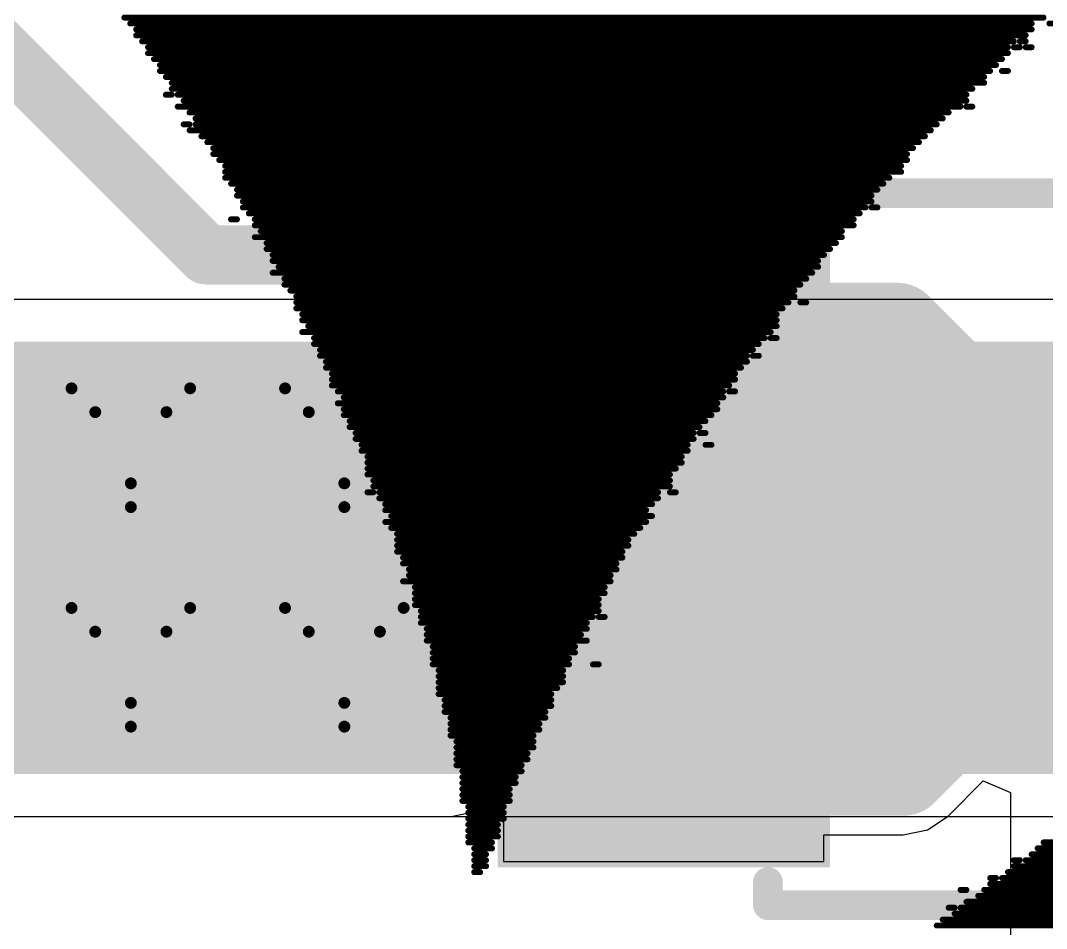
# Model space of a CAD drawing. Header units: millimetres. Extents: x -6 to 194, y -120 to 229.
# Drawn here: x 41.92 to 46.314, y 13.259 to 17.145 of the extents above; entities that cross this region are included whole.
import ezdxf

# ---------------------------------------------------------------- set-up
doc = ezdxf.new("R2010")
doc.units = ezdxf.units.MM
for name, color, linetype in [('BottomLayer', 5, 'Continuous'), ('BottomOverlay', 54, 'Continuous'), ('BottomSolder', 6, 'Continuous'), ('DrillDrawing', 1, 'Continuous'), ('TopLayer', 1, 'Continuous'), ('TopOverlay', 2, 'Continuous'), ('TopPaste', 8, 'Continuous'), ('TopSolder', 216, 'Continuous'), ('ViaHoleLayer', 16, 'Continuous')]:
    doc.layers.add(name, color=color, linetype=linetype)

# ---------------------------------------------------------------- blocks, each defined once
blk = doc.blocks.new('SOT_23_6_9')
at = {"layer": 'TopLayer'}
for points in [[(-1.92, 1.26), (-0.7, 1.26), (-0.7, 0.64), (-1.92, 0.64)], [(0.7, 1.26), (1.92, 1.26), (1.92, 0.64), (0.7, 0.64)], [(-1.92, 0.31), (-0.7, 0.31), (-0.7, -0.31), (-1.92, -0.31)], [(0.7, 0.31), (1.92, 0.31), (1.92, -0.31), (0.7, -0.31)], [(-1.92, -0.64), (-0.7, -0.64), (-0.7, -1.26), (-1.92, -1.26)], [(0.7, -0.64), (1.92, -0.64), (1.92, -1.26), (0.7, -1.26)]]:
    blk.add_hatch(color=1, dxfattribs=at).paths.add_polyline_path(points)
at = {"layer": 'TopPaste'}
for points in [[(-1.92, 1.26), (-0.7, 1.26), (-0.7, 0.64), (-1.92, 0.64)], [(0.7, 1.26), (1.92, 1.26), (1.92, 0.64), (0.7, 0.64)], [(-1.92, 0.31), (-0.7, 0.31), (-0.7, -0.31), (-1.92, -0.31)], [(0.7, 0.31), (1.92, 0.31), (1.92, -0.31), (0.7, -0.31)], [(-1.92, -0.64), (-0.7, -0.64), (-0.7, -1.26), (-1.92, -1.26)], [(0.7, -0.64), (1.92, -0.64), (1.92, -1.26), (0.7, -1.26)]]:
    blk.add_hatch(color=8, dxfattribs=at).paths.add_polyline_path(points)
at = {"layer": 'TopSolder'}
for points in [[(-2.0216, 1.3616), (-0.5984, 1.3616), (-0.5984, 0.5384), (-2.0216, 0.5384)], [(0.5984, 1.3616), (2.0216, 1.3616), (2.0216, 0.5384), (0.5984, 0.5384)], [(-2.0216, 0.4116), (-0.5984, 0.4116), (-0.5984, -0.4116), (-2.0216, -0.4116)], [(0.5984, 0.4116), (2.0216, 0.4116), (2.0216, -0.4116), (0.5984, -0.4116)], [(-2.0216, -0.5384), (-0.5984, -0.5384), (-0.5984, -1.3616), (-2.0216, -1.3616)], [(0.5984, -0.5384), (2.0216, -0.5384), (2.0216, -1.3616), (0.5984, -1.3616)]]:
    blk.add_hatch(color=216, dxfattribs=at).paths.add_polyline_path(points)
at = {"layer": 'TopOverlay', "const_width": 0.127}
for points in [[(0.8636, 1.524), (-0.889, 1.524)], [(-0.889, 1.524), (-0.889, 1.424)], [(0.8636, 1.524), (0.8636, 1.424)], [(-2.0574, 0.9652), (-2.1844, 1.0922)], [(-2.1844, 1.0922), (-2.1844, 0.8382)], [(-2.0574, 0.9652), (-2.1844, 0.8382)], [(-0.889, -1.424), (-0.889, -1.524)], [(0.8636, -1.424), (0.8636, -1.524)], [(0.8636, -1.524), (-0.889, -1.524)]]:
    blk.add_lwpolyline(points, dxfattribs=at)
at = {"layer": 'TopOverlay', "const_width": 0.0635}
for points in [[(-0.9207, 1.524, 1), (-0.8572, 1.524, 1)], [(-0.9207, 1.524, 1), (-0.8572, 1.524, 1)], [(0.8318, 1.524, 1), (0.8953, 1.524, 1)], [(0.8318, 1.524, 1), (0.8953, 1.524, 1)], [(-0.9207, 1.424, 1), (-0.8572, 1.424, 1)], [(0.8318, 1.424, 1), (0.8953, 1.424, 1)], [(-2.2161, 1.0922, 1), (-2.1526, 1.0922, 1)], [(-2.2161, 1.0922, 1), (-2.1526, 1.0922, 1)], [(-2.0892, 0.9652, 1), (-2.0257, 0.9652, 1)], [(-2.0892, 0.9652, 1), (-2.0257, 0.9652, 1)], [(-2.2161, 0.8382, 1), (-2.1526, 0.8382, 1)], [(-2.2161, 0.8382, 1), (-2.1526, 0.8382, 1)], [(-0.9207, -1.424, 1), (-0.8572, -1.424, 1)], [(0.8318, -1.424, 1), (0.8953, -1.424, 1)], [(-0.9207, -1.524, 1), (-0.8572, -1.524, 1)], [(-0.9207, -1.524, 1), (-0.8572, -1.524, 1)], [(0.8318, -1.524, 1), (0.8953, -1.524, 1)], [(0.8318, -1.524, 1), (0.8953, -1.524, 1)]]:
    blk.add_lwpolyline(points, format="xyb", close=True, dxfattribs=at)

msp = doc.modelspace()

# ---------------------------------------------------------------- hatches: boundary and pattern name
at = {"layer": 'BottomLayer'}
msp.add_hatch(color=5, dxfattribs=at).paths.add_polyline_path([(13.9673, 13.9192), (50.1142, 13.9192), (50.1142, 15.7695), (13.9673, 15.7695)])
h = msp.add_hatch(color=5, dxfattribs=at)
edge = h.paths.add_edge_path()
edge.add_arc((42.3926, 15.3162), 0.3, 0, 360)
h = msp.add_hatch(color=5, dxfattribs=at)
edge = h.paths.add_edge_path()
edge.add_arc((43.307, 15.3162), 0.3, 0, 360)
h = msp.add_hatch(color=5, dxfattribs=at)
edge = h.paths.add_edge_path()
edge.add_arc((42.3926, 14.3764), 0.3, 0, 360)
h = msp.add_hatch(color=5, dxfattribs=at)
edge = h.paths.add_edge_path()
edge.add_arc((43.307, 14.3764), 0.3, 0, 360)
at = {"layer": 'BottomSolder'}
h = msp.add_hatch(color=6, dxfattribs=at)
edge = h.paths.add_edge_path()
edge.add_arc((42.3926, 15.3162), 0.4016, 0, 360)
h = msp.add_hatch(color=6, dxfattribs=at)
edge = h.paths.add_edge_path()
edge.add_arc((43.307, 15.3162), 0.4016, 0, 360)
h = msp.add_hatch(color=6, dxfattribs=at)
edge = h.paths.add_edge_path()
edge.add_arc((42.3926, 14.3764), 0.4016, 0, 360)
h = msp.add_hatch(color=6, dxfattribs=at)
edge = h.paths.add_edge_path()
edge.add_arc((43.307, 14.3764), 0.4016, 0, 360)
at = {"layer": 'TopLayer'}
for points in [[(44.0648, 15.674), (45.2848, 15.674), (45.2848, 16.294), (44.0648, 16.294)], [(39.0265, 13.9192), (43.7642, 13.9192), (43.7642, 15.7695), (39.0265, 15.7695)], [(41.8338, 14.5716), (45.2848, 14.5716), (45.2848, 15.1916), (41.8338, 15.1916)]]:
    msp.add_hatch(color=1, dxfattribs=at).paths.add_polyline_path(points)
h = msp.add_hatch(color=1, dxfattribs=at)
edge = h.paths.add_edge_path()
edge.add_arc((42.3926, 15.3162), 0.3, 0, 360)
h = msp.add_hatch(color=1, dxfattribs=at)
edge = h.paths.add_edge_path()
edge.add_arc((43.307, 15.3162), 0.3, 0, 360)
h = msp.add_hatch(color=1, dxfattribs=at)
edge = h.paths.add_edge_path()
edge.add_arc((42.3926, 14.3764), 0.3, 0, 360)
h = msp.add_hatch(color=1, dxfattribs=at)
edge = h.paths.add_edge_path()
edge.add_arc((43.307, 14.3764), 0.3, 0, 360)
at = {"layer": 'TopSolder'}
h = msp.add_hatch(color=216, dxfattribs=at)
edge = h.paths.add_edge_path()
edge.add_arc((42.3926, 15.3162), 0.4016, 0, 360)
h = msp.add_hatch(color=216, dxfattribs=at)
edge = h.paths.add_edge_path()
edge.add_arc((43.307, 15.3162), 0.4016, 0, 360)
h = msp.add_hatch(color=216, dxfattribs=at)
edge = h.paths.add_edge_path()
edge.add_arc((42.3926, 14.3764), 0.4016, 0, 360)
h = msp.add_hatch(color=216, dxfattribs=at)
edge = h.paths.add_edge_path()
edge.add_arc((43.307, 14.3764), 0.4016, 0, 360)
at = {"layer": 'ViaHoleLayer'}
h = msp.add_hatch(color=16, dxfattribs=at)
edge = h.paths.add_edge_path()
edge.add_arc((42.3926, 15.3162), 0.15, 0, 360)
h = msp.add_hatch(color=16, dxfattribs=at)
edge = h.paths.add_edge_path()
edge.add_arc((43.307, 15.3162), 0.15, 0, 360)
h = msp.add_hatch(color=16, dxfattribs=at)
edge = h.paths.add_edge_path()
edge.add_arc((42.3926, 14.3764), 0.15, 0, 360)
h = msp.add_hatch(color=16, dxfattribs=at)
edge = h.paths.add_edge_path()
edge.add_arc((43.307, 14.3764), 0.15, 0, 360)

# ---------------------------------------------------------------- linework, layer by layer
at = {"layer": 'BottomLayer'}
for p, q in [((50.1142, 15.9507), (32.3001, 15.9507)), ((16.7838, 13.7379), (50.1142, 13.7379))]:
    msp.add_line(p, q, dxfattribs=at)
at = {"layer": 'BottomOverlay', "const_width": 0.0254}
for points in [[(42.3645, 17.1574), (46.3015, 17.1574)], [(42.3899, 17.132), (46.2507, 17.132)], [(46.3269, 17.132), (46.3523, 17.132)], [(42.4153, 17.1066), (46.2507, 17.1066)], [(42.4153, 17.0812), (46.2253, 17.0812)], [(42.4407, 17.0558), (46.1745, 17.0558)], [(46.1999, 17.0558), (46.2253, 17.0558)], [(42.4661, 17.0304), (46.1491, 17.0304)], [(42.4661, 17.005), (46.1491, 17.005)], [(46.1745, 17.0304), (46.1999, 17.0304)], [(46.2253, 17.0304), (46.2507, 17.0304)], [(42.4915, 16.9796), (46.1237, 16.9796)], [(42.5169, 16.9542), (46.0983, 16.9542)], [(42.5169, 16.9288), (46.0729, 16.9288)], [(46.1237, 16.9288), (46.1491, 16.9288)], [(42.5423, 16.9034), (46.0475, 16.9034)], [(42.5677, 16.878), (46.0475, 16.878)], [(42.5423, 16.8272), (42.5677, 16.8272)], [(42.5677, 16.8526), (45.9967, 16.8526)], [(42.5931, 16.8272), (45.9713, 16.8272)], [(42.5931, 16.7764), (45.9459, 16.7764)], [(42.6185, 16.8018), (45.9713, 16.8018)], [(45.9713, 16.7764), (45.9967, 16.7764)], [(42.6439, 16.751), (45.8951, 16.751)], [(42.6185, 16.7002), (42.6439, 16.7002)], [(42.6693, 16.7256), (45.8697, 16.7256)], [(42.6693, 16.7002), (45.8443, 16.7002)], [(42.6439, 16.6748), (45.8189, 16.6748)], [(42.6947, 16.6494), (45.7935, 16.6494)], [(42.7201, 16.624), (45.7681, 16.624)], [(42.7455, 16.5986), (45.7427, 16.5986)], [(42.7455, 16.5732), (45.7173, 16.5732)], [(42.7709, 16.5478), (45.7173, 16.5478)], [(42.7963, 16.5224), (45.6919, 16.5224)], [(42.7963, 16.497), (45.6919, 16.497)], [(42.7963, 16.4716), (45.6411, 16.4716)], [(42.8217, 16.4462), (45.6157, 16.4462)], [(42.8471, 16.4208), (45.5903, 16.4208)], [(42.8471, 16.3954), (45.5649, 16.3954)], [(42.8725, 16.37), (45.5649, 16.37)], [(42.8725, 16.3446), (45.5395, 16.3446)], [(45.5649, 16.3446), (45.5903, 16.3446)], [(42.8217, 16.2938), (42.8471, 16.2938)], [(42.8979, 16.3192), (45.5141, 16.3192)], [(42.9233, 16.2938), (45.4887, 16.2938)], [(42.9233, 16.2684), (45.4887, 16.2684)], [(42.9233, 16.2176), (45.4379, 16.2176)], [(42.9487, 16.243), (45.4379, 16.243)], [(42.9741, 16.1922), (45.4125, 16.1922)], [(42.9741, 16.1668), (45.3871, 16.1668)], [(42.9995, 16.1414), (45.3617, 16.1414)], [(42.9995, 16.116), (45.3363, 16.116)], [(43.0249, 16.0906), (45.3363, 16.0906)], [(42.9995, 16.0652), (45.3109, 16.0652)], [(43.0503, 16.0398), (45.2855, 16.0398)], [(43.0503, 16.0144), (45.2601, 16.0144)], [(43.0757, 15.989), (45.2347, 15.989)], [(43.1011, 15.9636), (45.2347, 15.9636)], [(43.1011, 15.9382), (45.2093, 15.9382)], [(43.1011, 15.9128), (45.1839, 15.9128)], [(45.2601, 15.9382), (45.2855, 15.9382)], [(43.1265, 15.8874), (45.1585, 15.8874)], [(43.1265, 15.862), (45.1585, 15.862)], [(43.1265, 15.8112), (45.1331, 15.8112)], [(43.1519, 15.8366), (45.1585, 15.8366)], [(43.1773, 15.7858), (45.1077, 15.7858)], [(45.1331, 15.7858), (45.1585, 15.7858)], [(43.1773, 15.7604), (45.0823, 15.7604)], [(43.2027, 15.735), (45.0569, 15.735)], [(43.2027, 15.7096), (45.0315, 15.7096)], [(43.2281, 15.6842), (45.0315, 15.6842)], [(45.0569, 15.7096), (45.0823, 15.7096)], [(43.2281, 15.6588), (45.0061, 15.6588)], [(43.2535, 15.6334), (44.9807, 15.6334)], [(43.2535, 15.608), (44.9807, 15.608)], [(43.2535, 15.5826), (44.9553, 15.5826)], [(43.2789, 15.5572), (44.9299, 15.5572)], [(44.9553, 15.5572), (44.9807, 15.5572)], [(43.2789, 15.5064), (44.9045, 15.5064)], [(43.3043, 15.5318), (44.9299, 15.5318)], [(43.3043, 15.481), (44.9045, 15.481)], [(43.3043, 15.4556), (44.8791, 15.4556)], [(43.3297, 15.4302), (44.8537, 15.4302)], [(43.3297, 15.4048), (44.8283, 15.4048)], [(43.3551, 15.3794), (44.8029, 15.3794)], [(44.8283, 15.3794), (44.8537, 15.3794)], [(43.3551, 15.354), (44.8029, 15.354)], [(43.3805, 15.3286), (44.7775, 15.3286)], [(44.8537, 15.3286), (44.8791, 15.3286)], [(43.3805, 15.3032), (44.7775, 15.3032)], [(43.4059, 15.2778), (44.7521, 15.2778)], [(43.4059, 15.2524), (44.7521, 15.2524)], [(43.4059, 15.227), (44.7267, 15.227)], [(43.4059, 15.2016), (44.7013, 15.2016)], [(43.4313, 15.1762), (44.7013, 15.1762)], [(43.4313, 15.1508), (44.7013, 15.1508)], [(43.4059, 15.1254), (43.4313, 15.1254)], [(43.4567, 15.1254), (44.6505, 15.1254)], [(44.7013, 15.1254), (44.7267, 15.1254)], [(43.4567, 15.1), (44.6505, 15.1)], [(43.4821, 15.0746), (44.6251, 15.0746)], [(43.4821, 15.0492), (44.5997, 15.0492)], [(43.5075, 15.0238), (44.6251, 15.0238)], [(43.4821, 14.9984), (44.5997, 14.9984)], [(43.5075, 14.973), (44.5743, 14.973)], [(43.5329, 14.9476), (44.5489, 14.9476)], [(43.5329, 14.9222), (44.5235, 14.9222)], [(43.5329, 14.8968), (44.5235, 14.8968)], [(43.5329, 14.8714), (44.4981, 14.8714)], [(43.5583, 14.846), (44.4981, 14.846)], [(43.5583, 14.8206), (44.4727, 14.8206)], [(43.5837, 14.7952), (44.4727, 14.7952)], [(43.5837, 14.7698), (44.4473, 14.7698)], [(43.5583, 14.7444), (44.4473, 14.7444)], [(43.6091, 14.719), (44.4219, 14.719)], [(43.6091, 14.6936), (44.4219, 14.6936)], [(43.6091, 14.6682), (44.3965, 14.6682)], [(43.6091, 14.6428), (44.3965, 14.6428)], [(43.6345, 14.6174), (44.3965, 14.6174)], [(43.6345, 14.592), (44.3711, 14.592)], [(44.3965, 14.592), (44.4219, 14.592)], [(43.6345, 14.5666), (44.3457, 14.5666)], [(43.6599, 14.5412), (44.3457, 14.5412)], [(43.6599, 14.5158), (44.3203, 14.5158)], [(43.6599, 14.4904), (44.3457, 14.4904)], [(43.6853, 14.465), (44.2949, 14.465)], [(43.6853, 14.4396), (44.2949, 14.4396)], [(43.6853, 14.4142), (44.2695, 14.4142)], [(43.6853, 14.3888), (44.2695, 14.3888)], [(43.7107, 14.3634), (44.2441, 14.3634)], [(44.3711, 14.3888), (44.3965, 14.3888)], [(43.7107, 14.338), (44.2441, 14.338)], [(43.7107, 14.3126), (44.2441, 14.3126)], [(43.7107, 14.2872), (44.2187, 14.2872)], [(43.7107, 14.2618), (44.1933, 14.2618)], [(43.7361, 14.2364), (44.1933, 14.2364)], [(43.7361, 14.211), (44.1933, 14.211)], [(43.7361, 14.1856), (44.1679, 14.1856)], [(43.7615, 14.1602), (44.1679, 14.1602)], [(43.7615, 14.1348), (44.1425, 14.1348)], [(43.7615, 14.1094), (44.1425, 14.1094)], [(43.7615, 14.084), (44.1171, 14.084)], [(43.7869, 14.0586), (44.1171, 14.0586)], [(43.7869, 14.0332), (44.1171, 14.0332)], [(43.7869, 14.0078), (44.0917, 14.0078)], [(43.7869, 13.9824), (44.0917, 13.9824)], [(43.7869, 13.957), (44.0663, 13.957)], [(43.8123, 13.9316), (44.0663, 13.9316)], [(43.8123, 13.9062), (44.0409, 13.9062)], [(43.8123, 13.8808), (44.0409, 13.8808)], [(43.8123, 13.8554), (44.0155, 13.8554)], [(43.8123, 13.83), (44.0155, 13.83)], [(43.8123, 13.8046), (44.0155, 13.8046)], [(43.8377, 13.7792), (43.9901, 13.7792)], [(43.8377, 13.7538), (43.9901, 13.7538)], [(43.8377, 13.7284), (43.9901, 13.7284)], [(43.8377, 13.703), (43.9647, 13.703)], [(43.8377, 13.6776), (43.9647, 13.6776)], [(43.8377, 13.6522), (43.9647, 13.6522)], [(43.8377, 13.6268), (43.9393, 13.6268)], [(46.3015, 13.6268), (47.0889, 13.6268)], [(43.8631, 13.6014), (43.9393, 13.6014)], [(43.8631, 13.576), (43.9139, 13.576)], [(46.2507, 13.576), (47.0381, 13.576)], [(46.2761, 13.6014), (47.0635, 13.6014)], [(43.8631, 13.5506), (43.9139, 13.5506)], [(43.8631, 13.5252), (43.9139, 13.5252)], [(46.1745, 13.5506), (46.1999, 13.5506)], [(46.1745, 13.5252), (46.9873, 13.5252)], [(46.2253, 13.5506), (47.0127, 13.5506)], [(43.8631, 13.4998), (43.8885, 13.4998)], [(46.1491, 13.4998), (46.9619, 13.4998)], [(46.0729, 13.4744), (46.0983, 13.4744)], [(46.0729, 13.449), (46.9111, 13.449)], [(46.1237, 13.4744), (46.9365, 13.4744)], [(45.9459, 13.4236), (45.9713, 13.4236)], [(46.0221, 13.3982), (46.8603, 13.3982)], [(46.0475, 13.4236), (46.8857, 13.4236)], [(45.8951, 13.3474), (45.9205, 13.3474)], [(45.9459, 13.3474), (46.8095, 13.3474)], [(45.9713, 13.3728), (46.8349, 13.3728)], [(45.9205, 13.322), (46.7841, 13.322)], [(45.8443, 13.2712), (46.7079, 13.2712)], [(45.8697, 13.2966), (46.7333, 13.2966)]]:
    msp.add_lwpolyline(points, dxfattribs=at)
at = {"layer": 'BottomOverlay', "const_width": 0.0127}
for points in [[(42.3582, 17.1574, 1), (42.3709, 17.1574, 1)], [(42.3836, 17.132, 1), (42.3963, 17.132, 1)], [(46.2444, 17.132, 1), (46.2571, 17.132, 1)], [(46.2952, 17.1574, 1), (46.3079, 17.1574, 1)], [(46.3206, 17.132, 1), (46.3333, 17.132, 1)], [(42.409, 17.1066, 1), (42.4217, 17.1066, 1)], [(42.409, 17.0812, 1), (42.4217, 17.0812, 1)], [(46.219, 17.0812, 1), (46.2317, 17.0812, 1)], [(46.2444, 17.1066, 1), (46.2571, 17.1066, 1)], [(42.4344, 17.0558, 1), (42.4471, 17.0558, 1)], [(46.1682, 17.0558, 1), (46.1809, 17.0558, 1)], [(46.1936, 17.0558, 1), (46.2063, 17.0558, 1)], [(46.219, 17.0558, 1), (46.2317, 17.0558, 1)], [(42.4598, 17.0304, 1), (42.4725, 17.0304, 1)], [(42.4598, 17.005, 1), (42.4725, 17.005, 1)], [(46.1428, 17.0304, 1), (46.1555, 17.0304, 1)], [(46.1428, 17.005, 1), (46.1555, 17.005, 1)], [(46.1682, 17.0304, 1), (46.1809, 17.0304, 1)], [(46.1936, 17.0304, 1), (46.2063, 17.0304, 1)], [(46.219, 17.0304, 1), (46.2317, 17.0304, 1)], [(46.2444, 17.0304, 1), (46.2571, 17.0304, 1)], [(42.4852, 16.9796, 1), (42.4979, 16.9796, 1)], [(42.5106, 16.9542, 1), (42.5233, 16.9542, 1)], [(46.092, 16.9542, 1), (46.1047, 16.9542, 1)], [(46.1174, 16.9796, 1), (46.1301, 16.9796, 1)], [(42.5106, 16.9288, 1), (42.5233, 16.9288, 1)], [(46.0666, 16.9288, 1), (46.0793, 16.9288, 1)], [(46.1174, 16.9288, 1), (46.1301, 16.9288, 1)], [(46.1428, 16.9288, 1), (46.1555, 16.9288, 1)], [(42.536, 16.9034, 1), (42.5487, 16.9034, 1)], [(42.5614, 16.878, 1), (42.5741, 16.878, 1)], [(46.0412, 16.9034, 1), (46.0539, 16.9034, 1)], [(46.0412, 16.878, 1), (46.0539, 16.878, 1)], [(42.536, 16.8272, 1), (42.5487, 16.8272, 1)], [(42.5614, 16.8526, 1), (42.5741, 16.8526, 1)], [(42.5614, 16.8272, 1), (42.5741, 16.8272, 1)], [(42.5868, 16.8272, 1), (42.5995, 16.8272, 1)], [(45.965, 16.8272, 1), (45.9777, 16.8272, 1)], [(45.9904, 16.8526, 1), (46.0031, 16.8526, 1)], [(42.5868, 16.7764, 1), (42.5995, 16.7764, 1)], [(42.6122, 16.8018, 1), (42.6249, 16.8018, 1)], [(45.9396, 16.7764, 1), (45.9523, 16.7764, 1)], [(45.965, 16.8018, 1), (45.9777, 16.8018, 1)], [(45.965, 16.7764, 1), (45.9777, 16.7764, 1)], [(45.9904, 16.7764, 1), (46.0031, 16.7764, 1)], [(42.6376, 16.751, 1), (42.6503, 16.751, 1)], [(45.8888, 16.751, 1), (45.9015, 16.751, 1)], [(42.6122, 16.7002, 1), (42.6249, 16.7002, 1)], [(42.6376, 16.7002, 1), (42.6503, 16.7002, 1)], [(42.663, 16.7256, 1), (42.6757, 16.7256, 1)], [(42.663, 16.7002, 1), (42.6757, 16.7002, 1)], [(45.838, 16.7002, 1), (45.8507, 16.7002, 1)], [(45.8634, 16.7256, 1), (45.8761, 16.7256, 1)], [(42.6376, 16.6748, 1), (42.6503, 16.6748, 1)], [(42.6884, 16.6494, 1), (42.7011, 16.6494, 1)], [(45.7872, 16.6494, 1), (45.7999, 16.6494, 1)], [(45.8126, 16.6748, 1), (45.8253, 16.6748, 1)], [(42.7138, 16.624, 1), (42.7265, 16.624, 1)], [(42.7392, 16.5986, 1), (42.7519, 16.5986, 1)], [(45.7364, 16.5986, 1), (45.7491, 16.5986, 1)], [(45.7618, 16.624, 1), (45.7745, 16.624, 1)], [(42.7392, 16.5732, 1), (42.7519, 16.5732, 1)], [(45.711, 16.5732, 1), (45.7237, 16.5732, 1)], [(42.7646, 16.5478, 1), (42.7773, 16.5478, 1)], [(42.79, 16.5224, 1), (42.8027, 16.5224, 1)], [(45.6856, 16.5224, 1), (45.6983, 16.5224, 1)], [(45.711, 16.5478, 1), (45.7237, 16.5478, 1)], [(42.79, 16.497, 1), (42.8027, 16.497, 1)], [(42.79, 16.4716, 1), (42.8027, 16.4716, 1)], [(45.6348, 16.4716, 1), (45.6475, 16.4716, 1)], [(45.6856, 16.497, 1), (45.6983, 16.497, 1)], [(42.8154, 16.4462, 1), (42.8281, 16.4462, 1)], [(45.6094, 16.4462, 1), (45.6221, 16.4462, 1)], [(42.8408, 16.4208, 1), (42.8535, 16.4208, 1)], [(42.8408, 16.3954, 1), (42.8535, 16.3954, 1)], [(45.5586, 16.3954, 1), (45.5713, 16.3954, 1)], [(45.584, 16.4208, 1), (45.5967, 16.4208, 1)], [(42.8662, 16.37, 1), (42.8789, 16.37, 1)], [(42.8662, 16.3446, 1), (42.8789, 16.3446, 1)], [(45.5332, 16.3446, 1), (45.5459, 16.3446, 1)], [(45.5586, 16.37, 1), (45.5713, 16.37, 1)], [(45.5586, 16.3446, 1), (45.5713, 16.3446, 1)], [(45.584, 16.3446, 1), (45.5967, 16.3446, 1)], [(42.8154, 16.2938, 1), (42.8281, 16.2938, 1)], [(42.8408, 16.2938, 1), (42.8535, 16.2938, 1)], [(42.8916, 16.3192, 1), (42.9043, 16.3192, 1)], [(42.917, 16.2938, 1), (42.9297, 16.2938, 1)], [(45.4824, 16.2938, 1), (45.4951, 16.2938, 1)], [(45.5078, 16.3192, 1), (45.5205, 16.3192, 1)], [(42.917, 16.2684, 1), (42.9297, 16.2684, 1)], [(45.4824, 16.2684, 1), (45.4951, 16.2684, 1)], [(42.917, 16.2176, 1), (42.9297, 16.2176, 1)], [(42.9424, 16.243, 1), (42.9551, 16.243, 1)], [(45.4316, 16.243, 1), (45.4443, 16.243, 1)], [(45.4316, 16.2176, 1), (45.4443, 16.2176, 1)], [(42.9678, 16.1922, 1), (42.9805, 16.1922, 1)], [(42.9678, 16.1668, 1), (42.9805, 16.1668, 1)], [(45.3808, 16.1668, 1), (45.3935, 16.1668, 1)], [(45.4062, 16.1922, 1), (45.4189, 16.1922, 1)], [(42.9932, 16.1414, 1), (43.0059, 16.1414, 1)], [(42.9932, 16.116, 1), (43.0059, 16.116, 1)], [(45.33, 16.116, 1), (45.3427, 16.116, 1)], [(45.3554, 16.1414, 1), (45.3681, 16.1414, 1)], [(43.0186, 16.0906, 1), (43.0313, 16.0906, 1)], [(45.33, 16.0906, 1), (45.3427, 16.0906, 1)], [(42.9932, 16.0652, 1), (43.0059, 16.0652, 1)], [(43.044, 16.0398, 1), (43.0567, 16.0398, 1)], [(45.2792, 16.0398, 1), (45.2919, 16.0398, 1)], [(45.3046, 16.0652, 1), (45.3173, 16.0652, 1)], [(43.044, 16.0144, 1), (43.0567, 16.0144, 1)], [(43.0694, 15.989, 1), (43.0821, 15.989, 1)], [(45.2284, 15.989, 1), (45.2411, 15.989, 1)], [(45.2538, 16.0144, 1), (45.2665, 16.0144, 1)], [(43.0948, 15.9636, 1), (43.1075, 15.9636, 1)], [(45.2284, 15.9636, 1), (45.2411, 15.9636, 1)], [(43.0948, 15.9382, 1), (43.1075, 15.9382, 1)], [(43.0948, 15.9128, 1), (43.1075, 15.9128, 1)], [(45.1776, 15.9128, 1), (45.1903, 15.9128, 1)], [(45.203, 15.9382, 1), (45.2157, 15.9382, 1)], [(45.2538, 15.9382, 1), (45.2665, 15.9382, 1)], [(45.2792, 15.9382, 1), (45.2919, 15.9382, 1)], [(43.1202, 15.8874, 1), (43.1329, 15.8874, 1)], [(43.1202, 15.862, 1), (43.1329, 15.862, 1)], [(45.1522, 15.8874, 1), (45.1649, 15.8874, 1)], [(45.1522, 15.862, 1), (45.1649, 15.862, 1)], [(43.1202, 15.8112, 1), (43.1329, 15.8112, 1)], [(43.1456, 15.8366, 1), (43.1583, 15.8366, 1)], [(45.1268, 15.8112, 1), (45.1395, 15.8112, 1)], [(45.1522, 15.8366, 1), (45.1649, 15.8366, 1)], [(43.171, 15.7858, 1), (43.1837, 15.7858, 1)], [(45.1014, 15.7858, 1), (45.1141, 15.7858, 1)], [(45.1268, 15.7858, 1), (45.1395, 15.7858, 1)], [(45.1522, 15.7858, 1), (45.1649, 15.7858, 1)], [(43.171, 15.7604, 1), (43.1837, 15.7604, 1)], [(43.1964, 15.735, 1), (43.2091, 15.735, 1)], [(45.0506, 15.735, 1), (45.0633, 15.735, 1)], [(45.076, 15.7604, 1), (45.0887, 15.7604, 1)], [(43.1964, 15.7096, 1), (43.2091, 15.7096, 1)], [(43.2218, 15.6842, 1), (43.2345, 15.6842, 1)], [(45.0252, 15.7096, 1), (45.0379, 15.7096, 1)], [(45.0252, 15.6842, 1), (45.0379, 15.6842, 1)], [(45.0506, 15.7096, 1), (45.0633, 15.7096, 1)], [(45.076, 15.7096, 1), (45.0887, 15.7096, 1)], [(43.2218, 15.6588, 1), (43.2345, 15.6588, 1)], [(43.2472, 15.6334, 1), (43.2599, 15.6334, 1)], [(44.9744, 15.6334, 1), (44.9871, 15.6334, 1)], [(44.9998, 15.6588, 1), (45.0125, 15.6588, 1)], [(43.2472, 15.608, 1), (43.2599, 15.608, 1)], [(44.9744, 15.608, 1), (44.9871, 15.608, 1)], [(43.2472, 15.5826, 1), (43.2599, 15.5826, 1)], [(43.2726, 15.5572, 1), (43.2853, 15.5572, 1)], [(44.9236, 15.5572, 1), (44.9363, 15.5572, 1)], [(44.949, 15.5826, 1), (44.9617, 15.5826, 1)], [(44.949, 15.5572, 1), (44.9617, 15.5572, 1)], [(44.9744, 15.5572, 1), (44.9871, 15.5572, 1)], [(43.2726, 15.5064, 1), (43.2853, 15.5064, 1)], [(43.298, 15.5318, 1), (43.3107, 15.5318, 1)], [(44.8982, 15.5064, 1), (44.9109, 15.5064, 1)], [(44.9236, 15.5318, 1), (44.9363, 15.5318, 1)], [(43.298, 15.481, 1), (43.3107, 15.481, 1)], [(43.298, 15.4556, 1), (43.3107, 15.4556, 1)], [(44.8728, 15.4556, 1), (44.8855, 15.4556, 1)], [(44.8982, 15.481, 1), (44.9109, 15.481, 1)], [(43.3234, 15.4302, 1), (43.3361, 15.4302, 1)], [(44.8474, 15.4302, 1), (44.8601, 15.4302, 1)], [(43.3234, 15.4048, 1), (43.3361, 15.4048, 1)], [(43.3488, 15.3794, 1), (43.3615, 15.3794, 1)], [(44.7966, 15.3794, 1), (44.8093, 15.3794, 1)], [(44.822, 15.4048, 1), (44.8347, 15.4048, 1)], [(44.822, 15.3794, 1), (44.8347, 15.3794, 1)], [(44.8474, 15.3794, 1), (44.8601, 15.3794, 1)], [(43.3488, 15.354, 1), (43.3615, 15.354, 1)], [(43.3742, 15.3286, 1), (43.3869, 15.3286, 1)], [(44.7712, 15.3286, 1), (44.7839, 15.3286, 1)], [(44.7966, 15.354, 1), (44.8093, 15.354, 1)], [(44.8474, 15.3286, 1), (44.8601, 15.3286, 1)], [(44.8728, 15.3286, 1), (44.8855, 15.3286, 1)], [(43.3742, 15.3032, 1), (43.3869, 15.3032, 1)], [(44.7712, 15.3032, 1), (44.7839, 15.3032, 1)], [(43.3996, 15.2778, 1), (43.4123, 15.2778, 1)], [(43.3996, 15.2524, 1), (43.4123, 15.2524, 1)], [(44.7458, 15.2778, 1), (44.7585, 15.2778, 1)], [(44.7458, 15.2524, 1), (44.7585, 15.2524, 1)], [(43.3996, 15.227, 1), (43.4123, 15.227, 1)], [(43.3996, 15.2016, 1), (43.4123, 15.2016, 1)], [(44.695, 15.2016, 1), (44.7077, 15.2016, 1)], [(44.7204, 15.227, 1), (44.7331, 15.227, 1)], [(43.425, 15.1762, 1), (43.4377, 15.1762, 1)], [(43.425, 15.1508, 1), (43.4377, 15.1508, 1)], [(44.695, 15.1762, 1), (44.7077, 15.1762, 1)], [(44.695, 15.1508, 1), (44.7077, 15.1508, 1)], [(43.3996, 15.1254, 1), (43.4123, 15.1254, 1)], [(43.425, 15.1254, 1), (43.4377, 15.1254, 1)], [(43.4504, 15.1254, 1), (43.4631, 15.1254, 1)], [(44.6442, 15.1254, 1), (44.6569, 15.1254, 1)], [(44.695, 15.1254, 1), (44.7077, 15.1254, 1)], [(44.7204, 15.1254, 1), (44.7331, 15.1254, 1)], [(43.4504, 15.1, 1), (43.4631, 15.1, 1)], [(43.4758, 15.0746, 1), (43.4885, 15.0746, 1)], [(44.6188, 15.0746, 1), (44.6315, 15.0746, 1)], [(44.6442, 15.1, 1), (44.6569, 15.1, 1)], [(43.4758, 15.0492, 1), (43.4885, 15.0492, 1)], [(43.5012, 15.0238, 1), (43.5139, 15.0238, 1)], [(44.5934, 15.0492, 1), (44.6061, 15.0492, 1)], [(44.6188, 15.0238, 1), (44.6315, 15.0238, 1)], [(43.4758, 14.9984, 1), (43.4885, 14.9984, 1)], [(43.5012, 14.973, 1), (43.5139, 14.973, 1)], [(44.568, 14.973, 1), (44.5807, 14.973, 1)], [(44.5934, 14.9984, 1), (44.6061, 14.9984, 1)], [(43.5266, 14.9476, 1), (43.5393, 14.9476, 1)], [(44.5426, 14.9476, 1), (44.5553, 14.9476, 1)], [(43.5266, 14.9222, 1), (43.5393, 14.9222, 1)], [(43.5266, 14.8968, 1), (43.5393, 14.8968, 1)], [(44.5172, 14.9222, 1), (44.5299, 14.9222, 1)], [(44.5172, 14.8968, 1), (44.5299, 14.8968, 1)], [(43.5266, 14.8714, 1), (43.5393, 14.8714, 1)], [(43.552, 14.846, 1), (43.5647, 14.846, 1)], [(44.4918, 14.8714, 1), (44.5045, 14.8714, 1)], [(44.4918, 14.846, 1), (44.5045, 14.846, 1)], [(43.552, 14.8206, 1), (43.5647, 14.8206, 1)], [(44.4664, 14.8206, 1), (44.4791, 14.8206, 1)], [(43.5774, 14.7952, 1), (43.5901, 14.7952, 1)], [(43.5774, 14.7698, 1), (43.5901, 14.7698, 1)], [(44.441, 14.7698, 1), (44.4537, 14.7698, 1)], [(44.4664, 14.7952, 1), (44.4791, 14.7952, 1)], [(43.552, 14.7444, 1), (43.5647, 14.7444, 1)], [(43.6028, 14.719, 1), (43.6155, 14.719, 1)], [(44.4156, 14.719, 1), (44.4283, 14.719, 1)], [(44.441, 14.7444, 1), (44.4537, 14.7444, 1)], [(43.6028, 14.6936, 1), (43.6155, 14.6936, 1)], [(43.6028, 14.6682, 1), (43.6155, 14.6682, 1)], [(44.3902, 14.6682, 1), (44.4029, 14.6682, 1)], [(44.4156, 14.6936, 1), (44.4283, 14.6936, 1)], [(43.6028, 14.6428, 1), (43.6155, 14.6428, 1)], [(44.3902, 14.6428, 1), (44.4029, 14.6428, 1)], [(43.6282, 14.6174, 1), (43.6409, 14.6174, 1)], [(43.6282, 14.592, 1), (43.6409, 14.592, 1)], [(44.3648, 14.592, 1), (44.3775, 14.592, 1)], [(44.3902, 14.6174, 1), (44.4029, 14.6174, 1)], [(44.3902, 14.592, 1), (44.4029, 14.592, 1)], [(44.4156, 14.592, 1), (44.4283, 14.592, 1)], [(43.6282, 14.5666, 1), (43.6409, 14.5666, 1)], [(43.6536, 14.5412, 1), (43.6663, 14.5412, 1)], [(44.3394, 14.5666, 1), (44.3521, 14.5666, 1)], [(44.3394, 14.5412, 1), (44.3521, 14.5412, 1)], [(43.6536, 14.5158, 1), (43.6663, 14.5158, 1)], [(43.6536, 14.4904, 1), (43.6663, 14.4904, 1)], [(44.314, 14.5158, 1), (44.3267, 14.5158, 1)], [(44.3394, 14.4904, 1), (44.3521, 14.4904, 1)], [(43.679, 14.465, 1), (43.6917, 14.465, 1)], [(44.2886, 14.465, 1), (44.3013, 14.465, 1)], [(43.679, 14.4396, 1), (43.6917, 14.4396, 1)], [(43.679, 14.4142, 1), (43.6917, 14.4142, 1)], [(44.2632, 14.4142, 1), (44.2759, 14.4142, 1)], [(44.2886, 14.4396, 1), (44.3013, 14.4396, 1)], [(43.679, 14.3888, 1), (43.6917, 14.3888, 1)], [(43.7044, 14.3634, 1), (43.7171, 14.3634, 1)], [(44.2378, 14.3634, 1), (44.2505, 14.3634, 1)], [(44.2632, 14.3888, 1), (44.2759, 14.3888, 1)], [(44.3648, 14.3888, 1), (44.3775, 14.3888, 1)], [(44.3902, 14.3888, 1), (44.4029, 14.3888, 1)], [(43.7044, 14.338, 1), (43.7171, 14.338, 1)], [(43.7044, 14.3126, 1), (43.7171, 14.3126, 1)], [(44.2378, 14.338, 1), (44.2505, 14.338, 1)], [(44.2378, 14.3126, 1), (44.2505, 14.3126, 1)], [(43.7044, 14.2872, 1), (43.7171, 14.2872, 1)], [(44.2124, 14.2872, 1), (44.2251, 14.2872, 1)], [(43.7044, 14.2618, 1), (43.7171, 14.2618, 1)], [(43.7298, 14.2364, 1), (43.7425, 14.2364, 1)], [(44.187, 14.2618, 1), (44.1997, 14.2618, 1)], [(44.187, 14.2364, 1), (44.1997, 14.2364, 1)], [(43.7298, 14.211, 1), (43.7425, 14.211, 1)], [(43.7298, 14.1856, 1), (43.7425, 14.1856, 1)], [(44.1616, 14.1856, 1), (44.1743, 14.1856, 1)], [(44.187, 14.211, 1), (44.1997, 14.211, 1)], [(43.7552, 14.1602, 1), (43.7679, 14.1602, 1)], [(44.1616, 14.1602, 1), (44.1743, 14.1602, 1)], [(43.7552, 14.1348, 1), (43.7679, 14.1348, 1)], [(43.7552, 14.1094, 1), (43.7679, 14.1094, 1)], [(44.1362, 14.1348, 1), (44.1489, 14.1348, 1)], [(44.1362, 14.1094, 1), (44.1489, 14.1094, 1)], [(43.7552, 14.084, 1), (43.7679, 14.084, 1)], [(43.7806, 14.0586, 1), (43.7933, 14.0586, 1)], [(44.1108, 14.084, 1), (44.1235, 14.084, 1)], [(44.1108, 14.0586, 1), (44.1235, 14.0586, 1)], [(43.7806, 14.0332, 1), (43.7933, 14.0332, 1)], [(43.7806, 14.0078, 1), (43.7933, 14.0078, 1)], [(44.0854, 14.0078, 1), (44.0981, 14.0078, 1)], [(44.1108, 14.0332, 1), (44.1235, 14.0332, 1)], [(43.7806, 13.9824, 1), (43.7933, 13.9824, 1)], [(44.0854, 13.9824, 1), (44.0981, 13.9824, 1)], [(43.7806, 13.957, 1), (43.7933, 13.957, 1)], [(43.806, 13.9316, 1), (43.8187, 13.9316, 1)], [(44.06, 13.957, 1), (44.0727, 13.957, 1)], [(44.06, 13.9316, 1), (44.0727, 13.9316, 1)], [(43.806, 13.9062, 1), (43.8187, 13.9062, 1)], [(43.806, 13.8808, 1), (43.8187, 13.8808, 1)], [(44.0346, 13.9062, 1), (44.0473, 13.9062, 1)], [(44.0346, 13.8808, 1), (44.0473, 13.8808, 1)], [(43.806, 13.8554, 1), (43.8187, 13.8554, 1)], [(43.806, 13.83, 1), (43.8187, 13.83, 1)], [(44.0092, 13.8554, 1), (44.0219, 13.8554, 1)], [(44.0092, 13.83, 1), (44.0219, 13.83, 1)], [(43.806, 13.8046, 1), (43.8187, 13.8046, 1)], [(44.0092, 13.8046, 1), (44.0219, 13.8046, 1)], [(43.8314, 13.7792, 1), (43.8441, 13.7792, 1)], [(43.8314, 13.7538, 1), (43.8441, 13.7538, 1)], [(43.9838, 13.7792, 1), (43.9965, 13.7792, 1)], [(43.9838, 13.7538, 1), (43.9965, 13.7538, 1)], [(43.8314, 13.7284, 1), (43.8441, 13.7284, 1)], [(43.8314, 13.703, 1), (43.8441, 13.703, 1)], [(43.9584, 13.703, 1), (43.9711, 13.703, 1)], [(43.9838, 13.7284, 1), (43.9965, 13.7284, 1)], [(43.8314, 13.6776, 1), (43.8441, 13.6776, 1)], [(43.9584, 13.6776, 1), (43.9711, 13.6776, 1)], [(43.8314, 13.6522, 1), (43.8441, 13.6522, 1)], [(43.8314, 13.6268, 1), (43.8441, 13.6268, 1)], [(43.933, 13.6268, 1), (43.9457, 13.6268, 1)], [(43.9584, 13.6522, 1), (43.9711, 13.6522, 1)], [(46.2952, 13.6268, 1), (46.3079, 13.6268, 1)], [(43.8568, 13.6014, 1), (43.8695, 13.6014, 1)], [(43.8568, 13.576, 1), (43.8695, 13.576, 1)], [(43.9076, 13.576, 1), (43.9203, 13.576, 1)], [(43.933, 13.6014, 1), (43.9457, 13.6014, 1)], [(46.2444, 13.576, 1), (46.2571, 13.576, 1)], [(46.2698, 13.6014, 1), (46.2825, 13.6014, 1)], [(43.8568, 13.5506, 1), (43.8695, 13.5506, 1)], [(43.8568, 13.5252, 1), (43.8695, 13.5252, 1)], [(43.9076, 13.5506, 1), (43.9203, 13.5506, 1)], [(43.9076, 13.5252, 1), (43.9203, 13.5252, 1)], [(46.1682, 13.5506, 1), (46.1809, 13.5506, 1)], [(46.1682, 13.5252, 1), (46.1809, 13.5252, 1)], [(46.1936, 13.5506, 1), (46.2063, 13.5506, 1)], [(46.219, 13.5506, 1), (46.2317, 13.5506, 1)], [(43.8568, 13.4998, 1), (43.8695, 13.4998, 1)], [(43.8822, 13.4998, 1), (43.8949, 13.4998, 1)], [(46.1428, 13.4998, 1), (46.1555, 13.4998, 1)], [(46.0666, 13.4744, 1), (46.0793, 13.4744, 1)], [(46.0666, 13.449, 1), (46.0793, 13.449, 1)], [(46.092, 13.4744, 1), (46.1047, 13.4744, 1)], [(46.1174, 13.4744, 1), (46.1301, 13.4744, 1)], [(45.9396, 13.4236, 1), (45.9523, 13.4236, 1)], [(45.965, 13.4236, 1), (45.9777, 13.4236, 1)], [(46.0158, 13.3982, 1), (46.0285, 13.3982, 1)], [(46.0412, 13.4236, 1), (46.0539, 13.4236, 1)], [(45.8888, 13.3474, 1), (45.9015, 13.3474, 1)], [(45.9142, 13.3474, 1), (45.9269, 13.3474, 1)], [(45.9396, 13.3474, 1), (45.9523, 13.3474, 1)], [(45.965, 13.3728, 1), (45.9777, 13.3728, 1)], [(45.9142, 13.322, 1), (45.9269, 13.322, 1)], [(45.838, 13.2712, 1), (45.8507, 13.2712, 1)], [(45.8634, 13.2966, 1), (45.8761, 13.2966, 1)]]:
    msp.add_lwpolyline(points, format="xyb", close=True, dxfattribs=at)
at = {"layer": 'DrillDrawing', "const_width": 0.0508}
for points in [[(42.1386, 15.5702), (42.6466, 15.5702)], [(42.1386, 15.5702), (42.3926, 15.0622)], [(42.3926, 15.0622), (42.6466, 15.5702)], [(43.053, 15.5702), (43.561, 15.5702)], [(43.053, 15.5702), (43.307, 15.0622)], [(43.307, 15.0622), (43.561, 15.5702)], [(42.2402, 15.4686), (42.545, 15.4686)], [(42.2402, 15.4686), (42.3926, 15.1638)], [(42.3926, 15.1638), (42.545, 15.4686)], [(43.1546, 15.4686), (43.4594, 15.4686)], [(43.1546, 15.4686), (43.307, 15.1638)], [(43.307, 15.1638), (43.4594, 15.4686)], [(42.1386, 14.6304), (42.6466, 14.6304)], [(42.1386, 14.6304), (42.3926, 14.1224)], [(42.3926, 14.1224), (42.6466, 14.6304)], [(43.053, 14.6304), (43.561, 14.6304)], [(43.053, 14.6304), (43.307, 14.1224)], [(43.307, 14.1224), (43.561, 14.6304)], [(42.2402, 14.5288), (42.545, 14.5288)], [(42.2402, 14.5288), (42.3926, 14.224)], [(42.3926, 14.224), (42.545, 14.5288)], [(43.1546, 14.5288), (43.4594, 14.5288)], [(43.1546, 14.5288), (43.307, 14.224)], [(43.307, 14.224), (43.4594, 14.5288)]]:
    msp.add_lwpolyline(points, dxfattribs=at)
at = {"layer": 'DrillDrawing', "const_width": 0.0254}
for points in [[(42.1259, 15.5702, 1), (42.1513, 15.5702, 1)], [(42.1259, 15.5702, 1), (42.1513, 15.5702, 1)], [(42.6339, 15.5702, 1), (42.6593, 15.5702, 1)], [(42.6339, 15.5702, 1), (42.6593, 15.5702, 1)], [(43.0403, 15.5702, 1), (43.0657, 15.5702, 1)], [(43.0403, 15.5702, 1), (43.0657, 15.5702, 1)], [(43.5483, 15.5702, 1), (43.5737, 15.5702, 1)], [(43.5483, 15.5702, 1), (43.5737, 15.5702, 1)], [(42.2275, 15.4686, 1), (42.2529, 15.4686, 1)], [(42.2275, 15.4686, 1), (42.2529, 15.4686, 1)], [(42.5323, 15.4686, 1), (42.5577, 15.4686, 1)], [(42.5323, 15.4686, 1), (42.5577, 15.4686, 1)], [(43.1419, 15.4686, 1), (43.1673, 15.4686, 1)], [(43.1419, 15.4686, 1), (43.1673, 15.4686, 1)], [(43.4467, 15.4686, 1), (43.4721, 15.4686, 1)], [(43.4467, 15.4686, 1), (43.4721, 15.4686, 1)], [(42.3799, 15.1638, 1), (42.4053, 15.1638, 1)], [(42.3799, 15.1638, 1), (42.4053, 15.1638, 1)], [(43.2943, 15.1638, 1), (43.3197, 15.1638, 1)], [(43.2943, 15.1638, 1), (43.3197, 15.1638, 1)], [(42.3799, 15.0622, 1), (42.4053, 15.0622, 1)], [(42.3799, 15.0622, 1), (42.4053, 15.0622, 1)], [(43.2943, 15.0622, 1), (43.3197, 15.0622, 1)], [(43.2943, 15.0622, 1), (43.3197, 15.0622, 1)], [(42.1259, 14.6304, 1), (42.1513, 14.6304, 1)], [(42.1259, 14.6304, 1), (42.1513, 14.6304, 1)], [(42.6339, 14.6304, 1), (42.6593, 14.6304, 1)], [(42.6339, 14.6304, 1), (42.6593, 14.6304, 1)], [(43.0403, 14.6304, 1), (43.0657, 14.6304, 1)], [(43.0403, 14.6304, 1), (43.0657, 14.6304, 1)], [(43.5483, 14.6304, 1), (43.5737, 14.6304, 1)], [(43.5483, 14.6304, 1), (43.5737, 14.6304, 1)], [(42.2275, 14.5288, 1), (42.2529, 14.5288, 1)], [(42.2275, 14.5288, 1), (42.2529, 14.5288, 1)], [(42.5323, 14.5288, 1), (42.5577, 14.5288, 1)], [(42.5323, 14.5288, 1), (42.5577, 14.5288, 1)], [(43.1419, 14.5288, 1), (43.1673, 14.5288, 1)], [(43.1419, 14.5288, 1), (43.1673, 14.5288, 1)], [(43.4467, 14.5288, 1), (43.4721, 14.5288, 1)], [(43.4467, 14.5288, 1), (43.4721, 14.5288, 1)], [(42.3799, 14.224, 1), (42.4053, 14.224, 1)], [(42.3799, 14.224, 1), (42.4053, 14.224, 1)], [(43.2943, 14.224, 1), (43.3197, 14.224, 1)], [(43.2943, 14.224, 1), (43.3197, 14.224, 1)], [(42.3799, 14.1224, 1), (42.4053, 14.1224, 1)], [(42.3799, 14.1224, 1), (42.4053, 14.1224, 1)], [(43.2943, 14.1224, 1), (43.3197, 14.1224, 1)], [(43.2943, 14.1224, 1), (43.3197, 14.1224, 1)]]:
    msp.add_lwpolyline(points, format="xyb", close=True, dxfattribs=at)
at = {"layer": 'TopLayer'}
for p, q in [((45.8925, 13.7393), (46.043, 13.8898)), ((46.043, 13.8898), (46.1603, 13.8412)), ((46.1603, 13.8412), (46.1603, 12.925)), ((43.8336, 13.7517), (43.8616, 13.7705)), ((43.8616, 13.7705), (43.9662, 13.7321)), ((38.9249, 13.7379), (43.7642, 13.7379)), ((43.7642, 13.7379), (43.8336, 13.7517)), ((43.9662, 13.7321), (43.9886, 13.7142)), ((43.9886, 13.7142), (43.9886, 13.5454)), ((45.8043, 13.6804), (45.8925, 13.7393)), ((45.7003, 13.6597), (45.8043, 13.6804)), ((45.361, 13.5454), (45.361, 13.6597)), ((45.361, 13.6597), (45.7003, 13.6597)), ((43.9886, 13.5454), (45.361, 13.5454))]:
    msp.add_line(p, q, dxfattribs=at)
for points, const_width in [([(41.3076, 17.5509), (42.7169, 16.1416)], 0.254), ([(42.7169, 16.1416), (44.3239, 16.1416)], 0.254), ([(44.6748, 15.8316), (45.6747, 15.8316)], 0.381), ([(45.6747, 15.8316), (45.9847, 15.5216)], 0.381), ([(44.3748, 15.8316), (44.6748, 15.8316)], 0.254), ([(45.9847, 14.2161), (45.9847, 15.5216)], 0.381), ([(45.7003, 13.9316), (45.9847, 14.2161)], 0.381), ([(44.6748, 13.9316), (45.7003, 13.9316)], 0.381)]:
    msp.add_lwpolyline(points, dxfattribs=dict(at, const_width=const_width))
for points, const_width in [([(42.6534, 16.1416, 1), (42.7804, 16.1416, 1)], 0.127), ([(42.6534, 16.1416, 1), (42.7804, 16.1416, 1)], 0.127), ([(44.2604, 16.1416, 1), (44.3874, 16.1416, 1)], 0.127), ([(44.5796, 15.8316, 1), (44.7701, 15.8316, 1)], 0.1905), ([(45.5795, 15.8316, 1), (45.77, 15.8316, 1)], 0.1905), ([(45.5795, 15.8316, 1), (45.77, 15.8316, 1)], 0.1905), ([(44.3113, 15.8316, 1), (44.4383, 15.8316, 1)], 0.127), ([(44.6113, 15.8316, 1), (44.7383, 15.8316, 1)], 0.127), ([(45.8895, 15.5216, 1), (46.08, 15.5216, 1)], 0.1905), ([(45.8895, 15.5216, 1), (46.08, 15.5216, 1)], 0.1905), ([(45.8895, 14.2161, 1), (46.08, 14.2161, 1)], 0.1905), ([(45.8895, 14.2161, 1), (46.08, 14.2161, 1)], 0.1905), ([(44.5796, 13.9316, 1), (44.7701, 13.9316, 1)], 0.1905), ([(45.605, 13.9316, 1), (45.7955, 13.9316, 1)], 0.1905), ([(45.605, 13.9316, 1), (45.7955, 13.9316, 1)], 0.1905)]:
    msp.add_lwpolyline(points, format="xyb", close=True, dxfattribs=dict(at, const_width=const_width))

# ---------------------------------------------------------------- block references
at = {"rotation": 180}
msp.add_blockref('SOT_23_6_9', (45.9849, 14.8816), dxfattribs=at)

doc.saveas('drawing.dxf')
